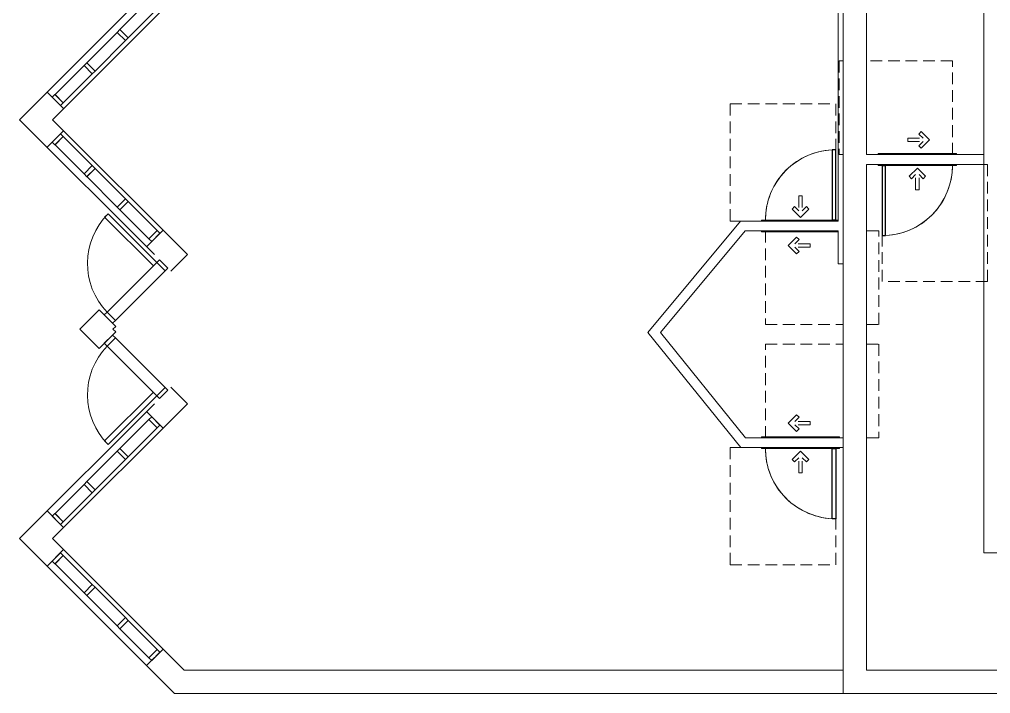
# Model space of a CAD drawing. Header units: inches. Extents: x -84 to 1352, y -748 to 1419.
# Drawn here: x 48 to 545.1, y -748.2 to -402.9 of the extents above; entities that cross this region are included whole.
import ezdxf

# ---------------------------------------------------------------- set-up
doc = ezdxf.new("R2010")
doc.units = ezdxf.units.IN
doc.header["$MEASUREMENT"] = 0
doc.linetypes.add('ADA Clearance', pattern=[9, 6, -3])
for name, color, linetype, lineweight in [('A-DOOR', 31, 'Continuous', 15), ('A-DOOR-FRAM', 31, 'Continuous', 15), ('A-GLAZ-CWMG', 51, 'Continuous', 15), ('A-WALL', 113, 'Continuous', 15), ('I-WALL', 2, 'Continuous', 15)]:
    doc.layers.add(name, color=color, linetype=linetype, lineweight=lineweight)

# ---------------------------------------------------------------- blocks, each defined once
blk = doc.blocks.new('Door-Single_CE_ - HM Door-2_ HM Frame-V12-ROOF')
at = {"layer": 'A-DOOR', "color": 253, "linetype": 'ADA Clearance'}
for p, q in [((-18, 50.5), (21.77, 50.5)), ((-18, 2.5), (-18, 50.5)), ((33.77, 50.5), (40, 50.5)), ((40, 50.5), (40, 2.5)), ((-2.02, 14.28), (-6.26, 10.04)), ((-2.02, 5.79), (-6.26, 10.04)), ((-0.78, 13.04), (-2.91, 10.91)), ((4.84, 10.91), (-2.91, 10.91)), ((-0.78, 13.04), (-2.02, 14.28)), ((4.84, 10.91), (4.84, 9.16)), ((4.84, 9.16), (-2.91, 9.16)), ((-0.78, 7.03), (-2.91, 9.16)), ((-0.78, 7.03), (-2.02, 5.79)), ((40, 2.5), (33.77, 2.5)), ((-30.61, -2.5), (-36, -2.5)), ((-36, -2.5), (-36, -62.5)), ((-4.26, -8.62), (-0.02, -4.37)), ((4.22, -8.62), (-0.02, -4.37)), ((18, -62.5), (18, -2.5)), ((-3.02, -9.85), (-4.26, -8.62)), ((-3.02, -9.85), (-0.89, -7.72)), ((-0.89, -15.47), (-0.89, -7.72)), ((0.86, -15.47), (0.86, -7.72)), ((2.99, -9.85), (0.86, -7.72)), ((2.99, -9.85), (4.22, -8.62)), ((0.86, -15.47), (-0.89, -15.47)), ((-36, -62.5), (18, -62.5))]:
    blk.add_line(p, q, dxfattribs=at)
at = {"layer": 'A-DOOR', "color": 53, "lineweight": 25}
for p, q in [((16.25, -39), (16.25, -3)), ((16.25, -3), (18, -3)), ((16.25, -39), (16.25, -3)), ((18, -3), (16.25, -3)), ((18, -3), (18, -39)), ((18, -3), (18, -39)), ((18, -39), (16.25, -39)), ((18, -39), (16.25, -39))]:
    blk.add_line(p, q, dxfattribs=at)
at = {"layer": 'A-DOOR', "color": 253}
for start in [179.5, 179.5, 179.5, 180.0012]:
    blk.add_arc((18, -3), 36, start, 270, dxfattribs=at)
at = {"layer": 'A-DOOR-FRAM', "color": 253}
for p, q in [((-20, 3), (20, 3)), ((-20, 2.5), (-20, 3)), ((20, 3), (20, 2.5)), ((-20, -3), (-20, -2.5)), ((20, -3), (-20, -3)), ((20, -2.5), (20, -3))]:
    blk.add_line(p, q, dxfattribs=at)
blk = doc.blocks.new('Door-Single_CE_ - HM Door-2_ HM Frame-V13-ROOF')
at = {"layer": 'A-DOOR', "color": 253, "linetype": 'ADA Clearance'}
for p, q in [((-36, 62.5), (18, 62.5)), ((-36, 2.5), (-36, 62.5)), ((18, 62.5), (18, 2.5)), ((-0.89, 15.47), (-0.89, 7.72)), ((0.86, 15.47), (-0.89, 15.47)), ((0.86, 15.47), (0.86, 7.72)), ((-3.02, 9.85), (-4.26, 8.62)), ((-4.26, 8.62), (-0.02, 4.37)), ((-3.02, 9.85), (-0.89, 7.72)), ((4.22, 8.62), (-0.02, 4.37)), ((2.99, 9.85), (0.86, 7.72)), ((2.99, 9.85), (4.22, 8.62)), ((-30.69, 2.5), (-36, 2.5)), ((-18, -2.5), (-18, -50.5)), ((40, -2.5), (33.77, -2.5)), ((40, -50.5), (40, -2.5)), ((-2.02, -5.79), (-6.26, -10.04)), ((-0.78, -7.03), (-2.91, -9.16)), ((4.84, -9.16), (-2.91, -9.16)), ((-0.78, -7.03), (-2.02, -5.79)), ((4.84, -10.91), (4.84, -9.16)), ((-2.02, -14.28), (-6.26, -10.04)), ((4.84, -10.91), (-2.91, -10.91)), ((-0.78, -13.04), (-2.91, -10.91)), ((-0.78, -13.04), (-2.02, -14.28)), ((-18, -50.5), (21.77, -50.5)), ((33.77, -50.5), (40, -50.5))]:
    blk.add_line(p, q, dxfattribs=at)
at = {"layer": 'A-DOOR', "color": 53, "lineweight": 25}
for p, q in [((18, 39), (16.25, 39)), ((16.25, 39), (16.25, 3)), ((18, 39), (16.25, 39)), ((16.25, 39), (16.25, 3)), ((18, 3), (18, 39)), ((18, 3), (18, 39)), ((16.25, 3), (18, 3)), ((18, 3), (16.25, 3))]:
    blk.add_line(p, q, dxfattribs=at)
at = {"layer": 'A-DOOR', "color": 253}
for end in [179.9988, 180.5, 180.5, 180.5]:
    blk.add_arc((18, 3), 36, 90, end, dxfattribs=at)
at = {"layer": 'A-DOOR-FRAM', "color": 253}
for p, q in [((-20, 3), (19.27, 3)), ((-20, 2.5), (-20, 3)), ((-20, -3), (-20, -2.5)), ((19.27, -3), (-20, -3))]:
    blk.add_line(p, q, dxfattribs=at)
blk = doc.blocks.new('Door-Single_CE_ - HM Door-2_ HM Frame-V21-ROOF')
at = {"layer": 'A-DOOR', "color": 253, "linetype": 'ADA Clearance'}
for p, q in [((-36, 62.5), (18, 62.5)), ((-36, 2.5), (-36, 62.5)), ((18, 62.5), (18, 2.5)), ((-0.89, 15.47), (-0.89, 7.72)), ((0.86, 15.47), (-0.89, 15.47)), ((0.86, 15.47), (0.86, 7.72)), ((-3.02, 9.85), (-4.26, 8.62)), ((-4.26, 8.62), (-0.02, 4.37)), ((-3.02, 9.85), (-0.89, 7.72)), ((4.22, 8.62), (-0.02, 4.37)), ((2.99, 9.85), (0.86, 7.72)), ((2.99, 9.85), (4.22, 8.62)), ((-34, 2.5), (-36, 2.5)), ((-18, -2.5), (-18, -50.5)), ((40, -2.5), (38, -2.5)), ((40, -50.5), (40, -2.5)), ((-2.02, -5.79), (-6.26, -10.04)), ((-0.78, -7.03), (-2.91, -9.16)), ((4.84, -9.16), (-2.91, -9.16)), ((-0.78, -7.03), (-2.02, -5.79)), ((4.84, -10.91), (4.84, -9.16)), ((-2.02, -14.28), (-6.26, -10.04)), ((4.84, -10.91), (-2.91, -10.91)), ((-0.78, -13.04), (-2.91, -10.91)), ((-0.78, -13.04), (-2.02, -14.28)), ((-18, -50.5), (26, -50.5)), ((38, -50.5), (40, -50.5))]:
    blk.add_line(p, q, dxfattribs=at)
at = {"layer": 'A-DOOR', "color": 53, "lineweight": 25}
for p, q in [((18, 39), (16.25, 39)), ((16.25, 39), (16.25, 3)), ((18, 39), (16.25, 39)), ((16.25, 39), (16.25, 3)), ((18, 3), (18, 39)), ((18, 3), (18, 39)), ((16.25, 3), (18, 3)), ((18, 3), (16.25, 3))]:
    blk.add_line(p, q, dxfattribs=at)
at = {"layer": 'A-DOOR', "color": 253}
for end in [179.9988, 180.5, 180.5, 180.5]:
    blk.add_arc((18, 3), 36, 90, end, dxfattribs=at)
at = {"layer": 'A-DOOR-FRAM', "color": 253}
for p, q in [((-20, 3), (20, 3)), ((-20, 2.5), (-20, 3)), ((20, 3), (20, 2.5)), ((-20, -3), (-20, -2.5)), ((20, -3), (-20, -3)), ((20, -2.5), (20, -3))]:
    blk.add_line(p, q, dxfattribs=at)
blk = doc.blocks.new('CW-Single_CE_ - Medium Style Center Rail-5160610-ROOF')
at = {"layer": 'A-DOOR', "color": 53, "lineweight": 25}
for p, q in [((-18, -37.5), (-18, -2.25)), ((-15.5, -2.25), (-15.5, -37.5)), ((-15.5, -37.5), (-18, -37.5))]:
    blk.add_line(p, q, dxfattribs=at)
at = {"layer": 'A-DOOR', "color": 253}
blk.add_arc((-18, -1.5), 36, 270, 358.8029, dxfattribs=at)
blk = doc.blocks.new('Rectangular Mullion - 6_ x 2_ Rectangular_CE_-5160608-ROOF')
at = {"layer": 'A-GLAZ-CWMG', "color": 253}
for p, q in [((92.9, -552.88), (118.36, -527.42)), ((122.6, -531.66), (97.14, -557.12)), ((118.36, -527.42), (122.6, -531.66)), ((97.14, -557.12), (92.9, -552.88))]:
    blk.add_line(p, q, dxfattribs=at)
blk = doc.blocks.new('Rectangular Mullion - 6_ x 2_ Rectangular_CE_-5160338-ROOF')
at = {"layer": 'A-GLAZ-CWMG', "color": 253}
for p, q in [((0, 2.25), (-2, 2.25)), ((-2, 2.25), (-2, -3.75)), ((0, -3.75), (0, 2.25)), ((-2, -3.75), (0, -3.75))]:
    blk.add_line(p, q, dxfattribs=at)
blk = doc.blocks.new('CW-Single_CE_ - Medium Style Center Rail-5160558-ROOF')
at = {"layer": 'A-DOOR', "color": 53, "lineweight": 25}
for p, q in [((-18, 37.5), (-18, 2.25)), ((-15.5, 37.5), (-18, 37.5)), ((-15.5, 2.25), (-15.5, 37.5))]:
    blk.add_line(p, q, dxfattribs=at)
at = {"layer": 'A-DOOR', "color": 253}
blk.add_arc((-18, 1.5), 36, 1.1971, 90, dxfattribs=at)
blk = doc.blocks.new('Rectangular Mullion - 6_ x 2_ Rectangular_CE_-5160556-ROOF')
at = {"layer": 'A-GLAZ-CWMG', "color": 253}
for p, q in [((92.9, -570.2), (97.14, -565.96)), ((97.14, -565.96), (122.6, -591.41)), ((118.36, -595.66), (92.9, -570.2)), ((122.6, -591.41), (118.36, -595.66))]:
    blk.add_line(p, q, dxfattribs=at)
blk = doc.blocks.new('Rectangular Mullion - 6_ x 2_ Rectangular_CE_-5160415-ROOF')
at = {"layer": 'A-GLAZ-CWMG', "color": 253}
for p, q in [((0, 3.75), (-2, 3.75)), ((-2, 3.75), (-2, -2.25)), ((0, -2.25), (0, 3.75)), ((-2, -2.25), (0, -2.25))]:
    blk.add_line(p, q, dxfattribs=at)
blk = doc.blocks.new('Rectangular Mullion - 6_ x 2_ Rectangular_CE_-5160340-ROOF')
at = {"layer": 'A-GLAZ-CWMG', "color": 253}
for p, q in [((-2, -3.75), (-2, 2.25)), ((-2, 2.25), (0, 2.25)), ((0, 2.25), (0, -3.75)), ((0, -3.75), (-2, -3.75))]:
    blk.add_line(p, q, dxfattribs=at)
blk = doc.blocks.new('Rectangular Mullion - 6_ x 2_ Rectangular_CE_-5160417-ROOF')
at = {"layer": 'A-GLAZ-CWMG', "color": 253}
for p, q in [((-2, -2.25), (-2, 3.75)), ((-2, 3.75), (0, 3.75)), ((0, 3.75), (0, -2.25)), ((0, -2.25), (-2, -2.25))]:
    blk.add_line(p, q, dxfattribs=at)
blk = doc.blocks.new('Rectangular Mullion - 6_ x 2_ Rectangular_CE_-5161227-ROOF')
at = {"layer": 'A-GLAZ-CWMG', "color": 253}
for p, q in [((99.49, -714.93), (103.73, -710.69)), ((103.73, -710.69), (118.58, -725.54)), ((114.34, -729.78), (99.49, -714.93)), ((118.58, -725.54), (114.34, -729.78))]:
    blk.add_line(p, q, dxfattribs=at)
blk = doc.blocks.new('Rectangular Mullion - 6_ x 2_ Rectangular_CE_-5161725-ROOF')
at = {"layer": 'A-GLAZ-CWMG', "color": 253}
for p, q in [((0, 2.25), (-2, 2.25)), ((-2, 2.25), (-2, -3.75)), ((0, -3.75), (0, 2.25)), ((-2, -3.75), (0, -3.75))]:
    blk.add_line(p, q, dxfattribs=at)
blk = doc.blocks.new('Rectangular Mullion - 6_ x 2_ Rectangular_CE_-5161306-ROOF')
at = {"layer": 'A-GLAZ-CWMG', "color": 253}
for p, q in [((82.52, -697.96), (86.76, -693.72)), ((86.76, -693.72), (102.32, -709.28)), ((98.08, -713.52), (82.52, -697.96)), ((102.32, -709.28), (98.08, -713.52))]:
    blk.add_line(p, q, dxfattribs=at)
blk = doc.blocks.new('Rectangular Mullion - 6_ x 2_ Rectangular_CE_-5161760-ROOF')
at = {"layer": 'A-GLAZ-CWMG', "color": 253}
for p, q in [((-2, -3.75), (-2, 2.25)), ((-2, 2.25), (0, 2.25)), ((0, 2.25), (0, -3.75)), ((0, -3.75), (-2, -3.75))]:
    blk.add_line(p, q, dxfattribs=at)
blk = doc.blocks.new('Rectangular Mullion - 6_ x 2_ Rectangular_CE_-5161722-ROOF')
at = {"layer": 'A-GLAZ-CWMG', "color": 253}
for p, q in [((-1, -3.75), (-1, 2.25)), ((-1, 2.25), (1, 2.25)), ((1, 2.25), (1, -3.75)), ((1, -3.75), (-1, -3.75))]:
    blk.add_line(p, q, dxfattribs=at)
blk = doc.blocks.new('Rectangular Mullion - 6_ x 2_ Rectangular_CE_-5162099-ROOF')
at = {"layer": 'A-GLAZ-CWMG', "color": 253}
for p, q in [((99.49, -622.65), (114.34, -607.81)), ((114.34, -607.81), (118.58, -612.05)), ((118.58, -612.05), (103.73, -626.9)), ((103.73, -626.9), (99.49, -622.65))]:
    blk.add_line(p, q, dxfattribs=at)
blk = doc.blocks.new('Rectangular Mullion - 6_ x 2_ Rectangular_CE_-5162121-ROOF')
at = {"layer": 'A-GLAZ-CWMG', "color": 253}
for p, q in [((0, 3.75), (-2, 3.75)), ((-2, 3.75), (-2, -2.25)), ((0, -2.25), (0, 3.75)), ((-2, -2.25), (0, -2.25))]:
    blk.add_line(p, q, dxfattribs=at)
blk = doc.blocks.new('Rectangular Mullion - 6_ x 2_ Rectangular_CE_-5162101-ROOF')
at = {"layer": 'A-GLAZ-CWMG', "color": 253}
for p, q in [((82.52, -639.63), (98.08, -624.07)), ((98.08, -624.07), (102.32, -628.31)), ((102.32, -628.31), (86.76, -643.87)), ((86.76, -643.87), (82.52, -639.63))]:
    blk.add_line(p, q, dxfattribs=at)
blk = doc.blocks.new('Rectangular Mullion - 6_ x 2_ Rectangular_CE_-5162123-ROOF')
at = {"layer": 'A-GLAZ-CWMG', "color": 253}
for p, q in [((-2, -2.25), (-2, 3.75)), ((-2, 3.75), (0, 3.75)), ((0, 3.75), (0, -2.25)), ((0, -2.25), (-2, -2.25))]:
    blk.add_line(p, q, dxfattribs=at)
blk = doc.blocks.new('Rectangular Mullion - 6_ x 2_ Rectangular_CE_-5162120-ROOF')
at = {"layer": 'A-GLAZ-CWMG', "color": 253}
for p, q in [((-1, -2.25), (-1, 3.75)), ((-1, 3.75), (1, 3.75)), ((1, 3.75), (1, -2.25)), ((1, -2.25), (-1, -2.25))]:
    blk.add_line(p, q, dxfattribs=at)

msp = doc.modelspace()

# ---------------------------------------------------------------- linework, layer by layer
at = {"layer": 'A-WALL', "color": 253}
for p, q in [((469.63, -748.16), (469.63, 927.84)), ((467.13, -506.16), (467.13, -16.16)), ((481.63, -280.16), (481.63, -472.16)), ((48.05, -454.29), (117.17, -385.16)), ((122.14, -397.16), (65.02, -454.29)), ((70.68, -448.63), (62.19, -440.14)), ((117.12, -523.36), (48.05, -454.29)), ((65.02, -454.29), (134.09, -523.36)), ((62.19, -468.43), (70.68, -459.94)), ((481.63, -477.16), (481.63, -736.16)), ((121.59, -510.85), (113.1, -519.34)), ((467.13, -528.16), (467.13, -511.16)), ((125.6, -531.84), (134.09, -523.36)), ((469.63, -528.16), (467.13, -528.16)), ((78.93, -561.54), (88.83, -551.64)), ((97.32, -560.13), (88.83, -551.64)), ((78.93, -561.54), (88.83, -571.44)), ((97.32, -560.13), (95.9, -561.54)), ((95.9, -561.54), (97.32, -562.95)), ((88.83, -571.44), (97.32, -562.95)), ((134.09, -599.72), (125.6, -591.24)), ((48.05, -668.79), (117.12, -599.72)), ((134.09, -599.72), (65.02, -668.79)), ((113.1, -603.74), (121.59, -612.22)), ((70.68, -663.14), (62.19, -654.65)), ((127.42, -748.16), (48.05, -668.79)), ((65.02, -668.79), (132.39, -736.16)), ((62.19, -682.94), (70.68, -674.45)), ((121.59, -725.36), (113.1, -733.85)), ((132.39, -736.16), (469.63, -736.16)), ((481.63, -736.16), (1201.63, -736.16)), ((1213.63, -748.16), (127.42, -748.16))]:
    msp.add_line(p, q, dxfattribs=at)
at = {"layer": 'I-WALL', "color": 253}
for p, q in [((541.63, -676.16), (541.63, -80.16)), ((481.63, -472.16), (541.63, -472.16)), ((541.63, -477.16), (481.63, -477.16)), ((369.68, -563.21), (417.17, -506.16)), ((417.17, -506.16), (467.13, -506.16)), ((419.51, -511.16), (376.15, -563.26)), ((467.13, -511.16), (419.51, -511.16)), ((417.25, -622.16), (369.68, -563.21)), ((376.15, -563.26), (419.64, -617.16)), ((419.64, -617.16), (469.63, -617.16)), ((469.63, -622.16), (417.25, -622.16)), ((1141.63, -676.16), (541.63, -676.16))]:
    msp.add_line(p, q, dxfattribs=at)

# ---------------------------------------------------------------- block references
at = {"layer": 'A-DOOR', "color": 253, "rotation": 180}
msp.add_blockref('Door-Single_CE_ - HM Door-2_ HM Frame-V21-ROOF', (507.63, -474.66), dxfattribs=at)
at = {"layer": 'A-DOOR', "color": 253}
for name, p in [('Door-Single_CE_ - HM Door-2_ HM Frame-V13-ROOF', (447.86, -508.66)), ('Door-Single_CE_ - HM Door-2_ HM Frame-V12-ROOF', (447.86, -619.66))]:
    msp.add_blockref(name, p, dxfattribs=at)
at = {"layer": 'A-DOOR', "color": 53, "lineweight": 25}
for name, p, rotation in [('CW-Single_CE_ - Medium Style Center Rail-5160610-ROOF', (107.22, -541.74), 225), ('CW-Single_CE_ - Medium Style Center Rail-5160558-ROOF', (107.22, -581.34), 135)]:
    msp.add_blockref(name, p, dxfattribs=dict(at, rotation=rotation))
at = {"layer": 'A-GLAZ-CWMG', "color": 253}
for name, p, rotation in [('Rectangular Mullion - 6_ x 2_ Rectangular_CE_-5161227-ROOF', (829.27, -293.81), 269.9999999999999), ('Rectangular Mullion - 6_ x 2_ Rectangular_CE_-5161306-ROOF', (796.04, -327.04), 269.9999999999999), ('Rectangular Mullion - 6_ x 2_ Rectangular_CE_-5161227-ROOF', (796.04, -327.04), 269.9999999999999), ('Rectangular Mullion - 6_ x 2_ Rectangular_CE_-5161725-ROOF', (66.43, -464.19), 134.9999999999995), ('Rectangular Mullion - 6_ x 2_ Rectangular_CE_-5160338-ROOF', (121.36, -527.6), 45.00000000000002), ('Rectangular Mullion - 6_ x 2_ Rectangular_CE_-5160415-ROOF', (121.36, -595.48), 315), ('Rectangular Mullion - 6_ x 2_ Rectangular_CE_-5162121-ROOF', (66.43, -658.89), 225.0000000000006), ('Rectangular Mullion - 6_ x 2_ Rectangular_CE_-5161725-ROOF', (66.43, -678.69), 135)]:
    msp.add_blockref(name, p, dxfattribs=dict(at, rotation=rotation))
at = {"layer": 'A-GLAZ-CWMG', "color": 253, "extrusion": (0, 0, -1)}
for name, p, rotation in [('Rectangular Mullion - 6_ x 2_ Rectangular_CE_-5161722-ROOF', (-100.37, -410.45), 315), ('Rectangular Mullion - 6_ x 2_ Rectangular_CE_-5161722-ROOF', (-83.4, -427.42), 315), ('Rectangular Mullion - 6_ x 2_ Rectangular_CE_-5161760-ROOF', (-66.43, -444.39), 315), ('Rectangular Mullion - 6_ x 2_ Rectangular_CE_-5161722-ROOF', (-83.4, -481.16), 225.0000000000005), ('Rectangular Mullion - 6_ x 2_ Rectangular_CE_-5161722-ROOF', (-100.37, -498.13), 225.0000000000005), ('Rectangular Mullion - 6_ x 2_ Rectangular_CE_-5161760-ROOF', (-117.34, -515.1), 225.0000000000005), ('Rectangular Mullion - 6_ x 2_ Rectangular_CE_-5160340-ROOF', (-93.08, -555.88), 314.9999999999999), ('Rectangular Mullion - 6_ x 2_ Rectangular_CE_-5160417-ROOF', (-93.08, -567.2), 45.00000000000001), ('Rectangular Mullion - 6_ x 2_ Rectangular_CE_-5162123-ROOF', (-117.34, -607.98), 134.9999999999994), ('Rectangular Mullion - 6_ x 2_ Rectangular_CE_-5162120-ROOF', (-100.37, -624.95), 134.9999999999994), ('Rectangular Mullion - 6_ x 2_ Rectangular_CE_-5162120-ROOF', (-83.4, -641.92), 134.9999999999994), ('Rectangular Mullion - 6_ x 2_ Rectangular_CE_-5161722-ROOF', (-83.4, -695.66), 225), ('Rectangular Mullion - 6_ x 2_ Rectangular_CE_-5161722-ROOF', (-100.37, -712.63), 225), ('Rectangular Mullion - 6_ x 2_ Rectangular_CE_-5161760-ROOF', (-117.34, -729.6), 225)]:
    msp.add_blockref(name, p, dxfattribs=dict(at, rotation=rotation))
at = {"layer": 'A-GLAZ-CWMG', "color": 253}
for name, p in [('Rectangular Mullion - 6_ x 2_ Rectangular_CE_-5161227-ROOF', (-33.23, 247.74)), ('Rectangular Mullion - 6_ x 2_ Rectangular_CE_-5161306-ROOF', (0, 214.51)), ('Rectangular Mullion - 6_ x 2_ Rectangular_CE_-5161227-ROOF', (0, 214.51)), ('Rectangular Mullion - 6_ x 2_ Rectangular_CE_-5160608-ROOF', (0, 0)), ('Rectangular Mullion - 6_ x 2_ Rectangular_CE_-5160556-ROOF', (0, 0)), ('Rectangular Mullion - 6_ x 2_ Rectangular_CE_-5162099-ROOF', (0, 0)), ('Rectangular Mullion - 6_ x 2_ Rectangular_CE_-5162101-ROOF', (0, 0)), ('Rectangular Mullion - 6_ x 2_ Rectangular_CE_-5162099-ROOF', (-33.23, -33.23)), ('Rectangular Mullion - 6_ x 2_ Rectangular_CE_-5161227-ROOF', (-33.23, 33.23)), ('Rectangular Mullion - 6_ x 2_ Rectangular_CE_-5161306-ROOF', (0, 0)), ('Rectangular Mullion - 6_ x 2_ Rectangular_CE_-5161227-ROOF', (0, 0))]:
    msp.add_blockref(name, p, dxfattribs=at)

doc.saveas('drawing.dxf')
